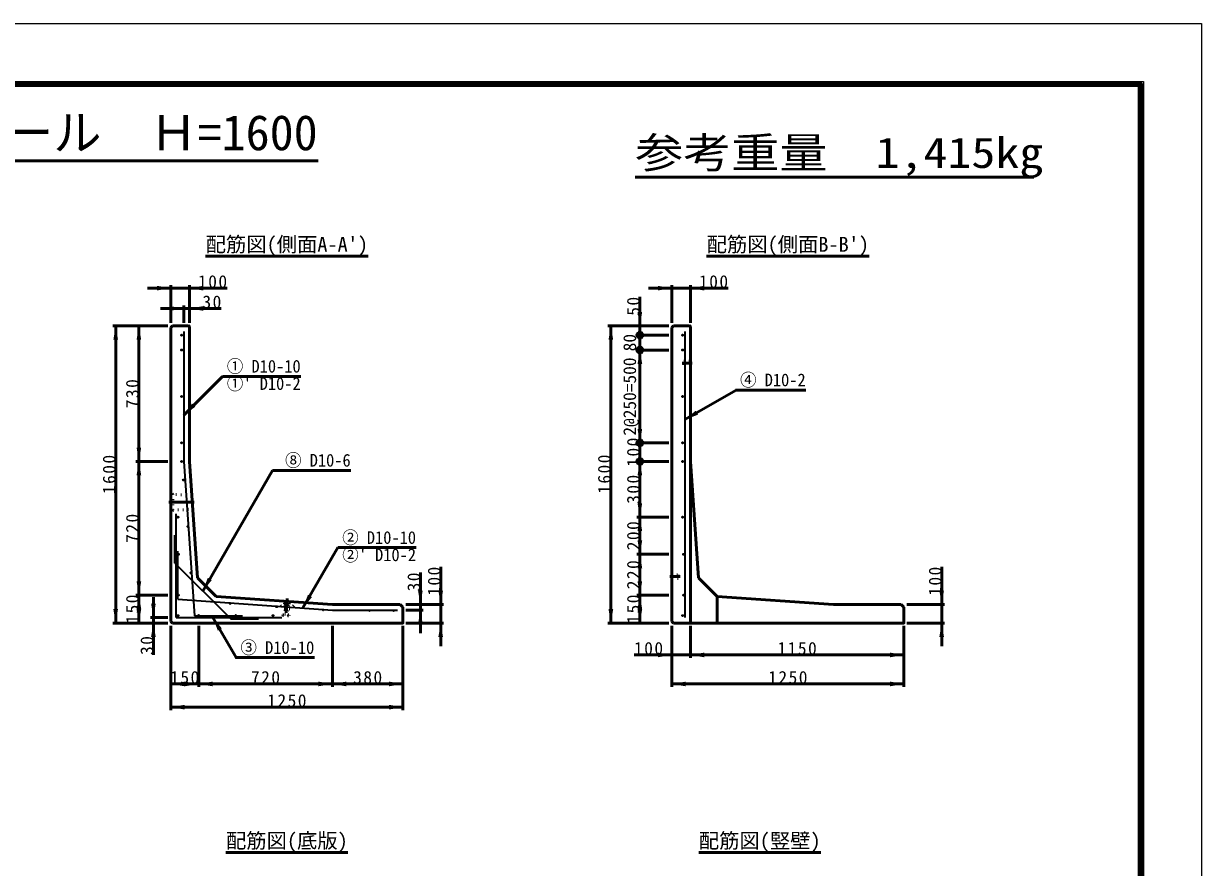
# Model space of a CAD drawing. Units: millimetres, scale not verified. Extents: x -2102 to 2102, y -1485 to 1485.
# Drawn here: x 73 to 2102, y 31 to 1485 of the extents above; entities that cross this region are included whole.
import ezdxf
from ezdxf.enums import TextEntityAlignment as Align

# ---------------------------------------------------------------- set-up
doc = ezdxf.new("R2010")
doc.units = ezdxf.units.MM
doc.header["$LTSCALE"] = 5
doc.linetypes.add('DOTTED', pattern=[1.75, 0.25, -1.5])
doc.linetypes.add('LONG_DASHED_DOTTED', pattern=[15.25, 12, -1.5, 0.25, -1.5])
doc.layers.add('0-0_V-nasSTD', color=7, linetype='Continuous', lineweight=50)
doc.layers.add('0-1_0', color=7, linetype='Continuous', lineweight=100)
doc.styles.add('ＭＳ ゴシック', font='')
doc.styles.get('ＭＳ ゴシック').set_extended_font_data('MS Gothic')

msp = doc.modelspace()

# ---------------------------------------------------------------- linework, layer by layer
at = {"layer": '0-0_V-nasSTD'}
for p, q in [((-580.608, 1248.465), (580.608, 1248.465)), ((386.719, 1084.051), (666.719, 1084.051)), ((1249.919, 1084.051), (1529.919, 1084.051)), ((326.719, 1034.051), (326.719, 969.051)), ((358.719, 1034.051), (358.719, 969.051)), ((358.719, 1029.051), (423.719, 1029.051)), ((1189.919, 1034.051), (1189.919, 969.051)), ((1221.919, 1034.051), (1221.919, 969.051)), ((1221.919, 1029.051), (1286.919, 1029.051)), ((349.119, 999.051), (349.119, 969.051)), ((1134.919, 1014.051), (1134.919, 964.051)), ((309.119, 994.051), (349.119, 994.051)), ((349.119, 994.051), (358.719, 994.051)), ((358.719, 994.051), (413.719, 994.051)), ((321.719, 964.051), (226.719, 964.051)), ((231.719, 964.051), (231.719, 452.051)), ((271.719, 964.051), (271.719, 730.451)), ((329.599, 964.051), (326.719, 961.171)), ((326.719, 961.171), (326.719, 454.931)), ((357.119, 964.051), (329.599, 964.051)), ((358.719, 962.451), (358.719, 730.451)), ((1184.919, 964.051), (1079.919, 964.051)), ((1084.919, 964.051), (1084.919, 452.051)), ((1134.919, 964.051), (1134.919, 948.051)), ((1192.799, 964.051), (1189.919, 961.171)), ((1189.919, 961.171), (1189.919, 454.931)), ((1220.319, 964.051), (1192.799, 964.051)), ((1221.919, 962.451), (1221.919, 452.051)), ((1184.919, 948.051), (1129.919, 948.051)), ((1134.919, 948.051), (1134.919, 922.451)), ((1184.919, 922.451), (1129.919, 922.451)), ((1134.919, 922.451), (1134.919, 762.451)), ((349.119, 810.451), (415.708, 877.04)), ((415.708, 877.04), (550.708, 877.04)), ((1184.919, 762.451), (1129.919, 762.451)), ((1134.919, 762.451), (1134.919, 730.451)), ((321.719, 730.451), (266.719, 730.451)), ((271.719, 730.451), (271.719, 500.051)), ((358.719, 730.451), (372.641, 529.973)), ((381.853, 507.185), (501.853, 715.031)), ((501.853, 715.031), (636.853, 715.031)), ((1184.919, 730.451), (1129.919, 730.451)), ((1221.919, 730.451), (1235.841, 529.973)), ((1184.919, 634.451), (1129.919, 634.451)), ((554.474, 477.968), (614.474, 581.891)), ((614.474, 581.891), (749.474, 581.891)), ((1184.919, 570.451), (1129.919, 570.451)), ((372.641, 529.973), (404.641, 497.973)), ((756.719, 484.051), (756.719, 539.051)), ((1235.841, 529.973), (1267.841, 497.973)), ((321.719, 500.051), (266.719, 500.051)), ((271.719, 500.051), (271.719, 452.051)), ((404.641, 497.973), (605.119, 484.051)), ((1184.919, 500.051), (1129.919, 500.051)), ((1267.841, 497.973), (1468.319, 484.051)), ((1267.841, 452.051), (1267.841, 497.973)), ((605.119, 484.051), (721.919, 484.051)), ((721.919, 484.051), (726.719, 479.251)), ((796.719, 484.051), (731.719, 484.051)), ((761.719, 474.451), (731.719, 474.451)), ((1468.319, 484.051), (1585.119, 484.051)), ((1585.119, 484.051), (1589.919, 479.251)), ((1659.919, 484.051), (1594.919, 484.051)), ((321.719, 452.051), (226.719, 452.051)), ((321.719, 461.651), (291.719, 461.651)), ((296.719, 452.051), (296.719, 397.051)), ((326.719, 454.931), (329.599, 452.051)), ((326.719, 302.051), (326.719, 447.051)), ((374.719, 342.051), (374.719, 447.051)), ((605.119, 342.051), (605.119, 447.051)), ((726.719, 302.051), (726.719, 447.051)), ((796.719, 452.051), (731.719, 452.051)), ((791.719, 452.051), (791.719, 412.051)), ((1184.919, 452.051), (1079.919, 452.051)), ((1189.919, 454.931), (1192.799, 452.051)), ((1189.919, 342.051), (1189.919, 447.051)), ((1221.919, 392.051), (1221.919, 447.051)), ((1589.919, 342.051), (1589.919, 447.051)), ((1659.919, 452.051), (1594.919, 452.051)), ((1654.919, 452.051), (1654.919, 412.051)), ((1189.919, 397.051), (1124.919, 397.051)), ((1221.919, 397.051), (1189.919, 397.051)), ((374.719, 347.051), (326.719, 347.051)), ((605.119, 347.051), (374.719, 347.051)), ((726.719, 347.051), (605.119, 347.051)), ((1589.919, 347.051), (1189.919, 347.051)), ((726.719, 307.051), (326.719, 307.051)), ((421.719, 56.451), (631.719, 56.451)), ((1236.439, 56.451), (1446.439, 56.451))]:
    msp.add_line(p, q, dxfattribs=at)
at = {"layer": '0-0_V-nasSTD', "lineweight": 35}
for p, q in [((349.119, 954.451), (349.119, 730.451)), ((1212.319, 954.451), (1212.319, 461.651)), ((349.119, 730.451), (367.608, 464.211)), ((335.679, 461.651), (335.679, 640.051)), ((333.759, 555.279), (333.759, 603.279)), ((338.879, 492.94), (338.879, 575.82)), ((333.759, 555.279), (429.947, 459.091)), ((338.879, 492.94), (605.119, 474.451)), ((605.119, 474.451), (717.119, 474.451)), ((335.679, 461.651), (518.079, 461.651)), ((367.608, 464.211), (450.488, 464.211)), ((429.947, 459.091), (477.947, 459.091))]:
    msp.add_line(p, q, dxfattribs=at)
at = {"layer": '0-0_V-nasSTD', "linetype": 'LONG_DASHED_DOTTED'}
for p, q in [((1207.519, 900.051), (1225.119, 900.051)), ((366.719, 660.051), (323.519, 660.051)), ((1204.319, 532.051), (1186.719, 532.051)), ((527.287, 494.468), (525.555, 469.528))]:
    msp.add_line(p, q, dxfattribs=at)
at = {"layer": '0-0_V-nasSTD', "linetype": 'DOTTED'}
for p, q in [((1210.719, 896.851), (1210.719, 903.251)), ((1210.719, 903.251), (1221.919, 903.251)), ((1221.919, 896.851), (1210.719, 896.851)), ((326.719, 676.531), (326.719, 643.571)), ((362.775, 672.051), (329.919, 673.651)), ((329.919, 646.451), (326.719, 643.571)), ((329.919, 646.451), (364.442, 648.051)), ((1189.919, 535.251), (1201.119, 535.251)), ((1201.119, 528.851), (1189.919, 528.851)), ((1201.119, 535.251), (1201.119, 528.851)), ((519.692, 465.926), (523.155, 467.289)), ((522.729, 486.565), (522.574, 484.33)), ((522.574, 484.33), (524.263, 483.251)), ((522.574, 484.33), (530.555, 483.776)), ((522.729, 486.565), (530.71, 486.011)), ((524.263, 483.251), (523.155, 467.289)), ((523.155, 467.289), (527.624, 466.979)), ((524.263, 483.251), (528.732, 482.94)), ((528.732, 482.94), (527.624, 466.979)), ((527.624, 466.979), (530.865, 465.15)), ((528.732, 482.94), (530.555, 483.776)), ((530.71, 486.011), (530.555, 483.776)), ((519.692, 465.926), (519.625, 464.968)), ((519.625, 464.968), (530.798, 464.192)), ((519.692, 465.926), (530.865, 465.15)), ((530.865, 465.15), (530.798, 464.192))]:
    msp.add_line(p, q, dxfattribs=at)
at = {"layer": '0-0_V-nasSTD', "lineweight": 18}
for points in [[(-2102.5, -1485), (-2102.5, 1485), (2102.5, 1485), (2102.5, -1485)], [(-2002.5, -1385), (-2002.5, 1385), (2002.5, 1385), (2002.5, -1385)]]:
    msp.add_lwpolyline(points, close=True, dxfattribs=at)
at = {"layer": '0-0_V-nasSTD', "lineweight": 100}
msp.add_lwpolyline([(1997.5, -1380), (1997.5, 1380), (-1997.5, 1380)], dxfattribs=at)
at = {"layer": '0-0_V-nasSTD'}
for points in [[(358.719, 1029.051), (326.719, 1029.051), (286.719, 1029.051)], [(1221.919, 1029.051), (1189.919, 1029.051), (1149.919, 1029.051)], [(1212.319, 802.451), (1300.81, 853.541), (1420.81, 853.541)], [(1134.919, 730.451), (1134.919, 634.451), (1134.919, 570.451), (1134.919, 500.051), (1134.919, 452.051)], [(791.719, 452.051), (791.719, 484.051), (791.719, 549.051)], [(1654.919, 452.051), (1654.919, 484.051), (1654.919, 549.051)], [(296.719, 452.051), (296.719, 461.651), (296.719, 496.651)], [(329.599, 452.051), (726.719, 452.051), (726.719, 479.251)], [(756.719, 484.051), (756.719, 474.451), (756.719, 434.451)], [(1192.799, 452.051), (1589.919, 452.051), (1589.919, 479.251)], [(399.173, 461.651), (439.173, 392.369), (574.173, 392.369)], [(1589.919, 397.051), (1221.919, 397.051), (1189.919, 397.051)]]:
    msp.add_lwpolyline(points, dxfattribs=at)
at = {"layer": '0-0_V-nasSTD', "linetype": 'DOTTED'}
msp.add_lwpolyline([(329.919, 646.451), (329.919, 673.651), (326.719, 676.531)], dxfattribs=at)
at = {"layer": '0-0_V-nasSTD', "lineweight": 35}
for centre in [(345.439, 948.051), (1208.639, 948.051), (345.439, 922.451), (1208.639, 922.451), (345.439, 842.451), (1208.639, 842.451), (345.439, 762.451), (1208.639, 762.451), (345.439, 730.451), (1208.639, 730.451), (348.639, 698.451), (339.039, 634.451), (1208.639, 634.451), (355.937, 618.451), (339.839, 570.451), (1210.399, 570.451), (361.493, 538.451), (339.839, 500.051), (1210.399, 500.051), (429.119, 485.713), (509.119, 480.158), (589.119, 474.602), (669.119, 473.491), (710.719, 473.491), (339.039, 464.851), (374.719, 465.171), (438.719, 465.171), (502.719, 464.851), (1208.639, 464.851)]:
    msp.add_circle(centre, 0.96, dxfattribs=at)
at = {"layer": '0-0_V-nasSTD'}
for centre in [(1134.919, 948.051), (1134.919, 922.451), (1134.919, 762.451), (1134.919, 730.451)]:
    msp.add_circle(centre, 5, dxfattribs=at)
for centre in [(357.119, 962.451), (1220.319, 962.451)]:
    msp.add_arc(centre, 1.6, 0, 90, dxfattribs=at)
at = {"layer": '0-0_V-nasSTD', "linetype": 'DOTTED'}
msp.add_arc((526.941, 489.48), 13.76, 176.0275, 356.0275, dxfattribs=at)
at = {"layer": '0-0_V-nasSTD'}
for points in [[(302.719, 1029.051), (302.719, 1033.051), (326.719, 1029.051)], [(302.719, 1025.051), (302.719, 1029.051), (326.719, 1029.051)], [(358.719, 1029.051), (382.719, 1029.051), (382.719, 1033.051)], [(358.719, 1029.051), (382.719, 1025.051), (382.719, 1029.051)], [(1165.919, 1029.051), (1165.919, 1033.051), (1189.919, 1029.051)], [(1165.919, 1025.051), (1165.919, 1029.051), (1189.919, 1029.051)], [(1221.919, 1029.051), (1245.919, 1029.051), (1245.919, 1033.051)], [(1221.919, 1029.051), (1245.919, 1025.051), (1245.919, 1029.051)], [(325.119, 994.051), (325.119, 998.051), (349.119, 994.051)], [(358.719, 994.051), (382.719, 994.051), (382.719, 998.051)], [(325.119, 990.051), (325.119, 994.051), (349.119, 994.051)], [(358.719, 994.051), (382.719, 990.051), (382.719, 994.051)], [(1130.919, 988.051), (1134.919, 964.051), (1134.919, 988.051)], [(1134.919, 964.051), (1134.919, 988.051), (1138.919, 988.051)], [(227.719, 940.051), (231.719, 940.051), (231.719, 964.051)], [(231.719, 940.051), (231.719, 964.051), (235.719, 940.051)], [(267.719, 940.051), (271.719, 940.051), (271.719, 964.051)], [(271.719, 940.051), (271.719, 964.051), (275.719, 940.051)], [(1080.919, 940.051), (1084.919, 940.051), (1084.919, 964.051)], [(1084.919, 940.051), (1084.919, 964.051), (1088.919, 940.051)], [(1130.919, 898.451), (1134.919, 898.451), (1134.919, 922.451)], [(1134.919, 898.451), (1134.919, 922.451), (1138.919, 898.451)], [(349.119, 810.451), (363.261, 830.25), (366.09, 827.422)], [(349.119, 810.451), (366.09, 827.422), (368.918, 824.593)], [(1212.319, 802.451), (1231.104, 817.915), (1233.104, 814.451)], [(1212.319, 802.451), (1233.104, 814.451), (1235.104, 810.987)], [(1130.919, 786.451), (1134.919, 762.451), (1134.919, 786.451)], [(1134.919, 762.451), (1134.919, 786.451), (1138.919, 786.451)], [(267.719, 754.451), (271.719, 730.451), (271.719, 754.451)], [(271.719, 730.451), (271.719, 754.451), (275.719, 754.451)], [(267.719, 706.451), (271.719, 706.451), (271.719, 730.451)], [(271.719, 706.451), (271.719, 730.451), (275.719, 706.451)], [(1130.919, 706.451), (1134.919, 706.451), (1134.919, 730.451)], [(1134.919, 706.451), (1134.919, 730.451), (1138.919, 706.451)], [(1130.919, 658.451), (1134.919, 634.451), (1134.919, 658.451)], [(1134.919, 634.451), (1134.919, 658.451), (1138.919, 658.451)], [(1130.919, 610.451), (1134.919, 610.451), (1134.919, 634.451)], [(1134.919, 610.451), (1134.919, 634.451), (1138.919, 610.451)], [(1130.919, 594.451), (1134.919, 570.451), (1134.919, 594.451)], [(1134.919, 570.451), (1134.919, 594.451), (1138.919, 594.451)], [(1130.919, 546.451), (1134.919, 546.451), (1134.919, 570.451)], [(1134.919, 546.451), (1134.919, 570.451), (1138.919, 546.451)], [(381.853, 507.185), (390.389, 529.97), (393.853, 527.97)], [(381.853, 507.185), (393.853, 527.97), (397.317, 525.97)], [(267.719, 524.051), (271.719, 500.051), (271.719, 524.051)], [(271.719, 500.051), (271.719, 524.051), (275.719, 524.051)], [(752.719, 508.051), (756.719, 484.051), (756.719, 508.051)], [(756.719, 484.051), (756.719, 508.051), (760.719, 508.051)], [(787.719, 508.051), (791.719, 484.051), (791.719, 508.051)], [(791.719, 484.051), (791.719, 508.051), (795.719, 508.051)], [(1130.919, 524.051), (1134.919, 500.051), (1134.919, 524.051)], [(1134.919, 500.051), (1134.919, 524.051), (1138.919, 524.051)], [(1650.919, 508.051), (1654.919, 484.051), (1654.919, 508.051)], [(1654.919, 484.051), (1654.919, 508.051), (1658.919, 508.051)], [(267.719, 476.051), (271.719, 476.051), (271.719, 500.051)], [(271.719, 476.051), (271.719, 500.051), (275.719, 476.051)], [(554.474, 477.968), (563.009, 500.753), (566.474, 498.753)], [(554.474, 477.968), (566.474, 498.753), (569.938, 496.753)], [(1130.919, 476.051), (1134.919, 476.051), (1134.919, 500.051)], [(1134.919, 476.051), (1134.919, 500.051), (1138.919, 476.051)], [(227.719, 476.051), (231.719, 452.051), (231.719, 476.051)], [(231.719, 452.051), (231.719, 476.051), (235.719, 476.051)], [(267.719, 476.051), (271.719, 452.051), (271.719, 476.051)], [(271.719, 452.051), (271.719, 476.051), (275.719, 476.051)], [(292.719, 485.651), (296.719, 461.651), (296.719, 485.651)], [(296.719, 461.651), (296.719, 485.651), (300.719, 485.651)], [(752.719, 450.451), (756.719, 450.451), (756.719, 474.451)], [(756.719, 450.451), (756.719, 474.451), (760.719, 450.451)], [(1080.919, 476.051), (1084.919, 452.051), (1084.919, 476.051)], [(1084.919, 452.051), (1084.919, 476.051), (1088.919, 476.051)], [(1130.919, 476.051), (1134.919, 452.051), (1134.919, 476.051)], [(1134.919, 452.051), (1134.919, 476.051), (1138.919, 476.051)], [(292.719, 428.051), (296.719, 428.051), (296.719, 452.051)], [(296.719, 428.051), (296.719, 452.051), (300.719, 428.051)], [(399.173, 461.651), (407.708, 438.867), (411.173, 440.867)], [(399.173, 461.651), (411.173, 440.867), (414.637, 442.867)], [(787.719, 428.051), (791.719, 428.051), (791.719, 452.051)], [(791.719, 428.051), (791.719, 452.051), (795.719, 428.051)], [(1650.919, 428.051), (1654.919, 428.051), (1654.919, 452.051)], [(1654.919, 428.051), (1654.919, 452.051), (1658.919, 428.051)], [(1165.919, 397.051), (1165.919, 401.051), (1189.919, 397.051)], [(1165.919, 393.051), (1165.919, 397.051), (1189.919, 397.051)], [(1221.919, 397.051), (1245.919, 397.051), (1245.919, 401.051)], [(1221.919, 397.051), (1245.919, 393.051), (1245.919, 397.051)], [(1565.919, 397.051), (1565.919, 401.051), (1589.919, 397.051)], [(1565.919, 393.051), (1565.919, 397.051), (1589.919, 397.051)], [(326.719, 347.051), (350.719, 347.051), (350.719, 351.051)], [(326.719, 347.051), (350.719, 343.051), (350.719, 347.051)], [(350.719, 347.051), (350.719, 351.051), (374.719, 347.051)], [(350.719, 343.051), (350.719, 347.051), (374.719, 347.051)], [(374.719, 347.051), (398.719, 347.051), (398.719, 351.051)], [(374.719, 347.051), (398.719, 343.051), (398.719, 347.051)], [(581.119, 347.051), (581.119, 351.051), (605.119, 347.051)], [(581.119, 343.051), (581.119, 347.051), (605.119, 347.051)], [(605.119, 347.051), (629.119, 347.051), (629.119, 351.051)], [(605.119, 347.051), (629.119, 343.051), (629.119, 347.051)], [(702.719, 347.051), (702.719, 351.051), (726.719, 347.051)], [(702.719, 343.051), (702.719, 347.051), (726.719, 347.051)], [(1189.919, 347.051), (1213.919, 347.051), (1213.919, 351.051)], [(1189.919, 347.051), (1213.919, 343.051), (1213.919, 347.051)], [(1565.919, 347.051), (1565.919, 351.051), (1589.919, 347.051)], [(1565.919, 343.051), (1565.919, 347.051), (1589.919, 347.051)], [(326.719, 307.051), (350.719, 307.051), (350.719, 311.051)], [(326.719, 307.051), (350.719, 303.051), (350.719, 307.051)], [(702.719, 307.051), (702.719, 311.051), (726.719, 307.051)], [(702.719, 303.051), (702.719, 307.051), (726.719, 307.051)]]:
    msp.add_solid(points, dxfattribs=at)
at = {"layer": '0-1_0', "lineweight": 50}
msp.add_line((1126.869, 1220.328), (1813.669, 1220.328), dxfattribs=at)

# ---------------------------------------------------------------- texts
at = {"layer": '0-0_V-nasSTD', "style": 'ＭＳ ゴシック'}
for s, height, p in [('1ｓｔタッチウォール  Ｈ=1600', 60.81, (-580.608, 1248.465)), ("配筋図(側面A-A')", 25.66, (386.719, 1084.051)), ("配筋図(側面B-B')", 25.66, (1249.919, 1084.051)), ('配筋図(底版)', 25.66, (421.719, 56.451)), ('配筋図(竪壁)', 25.66, (1236.439, 56.451))]:
    msp.add_text(s, height=height, dxfattribs=at).set_placement(p, align=Align.BOTTOM_LEFT)
for s, height, width, p in [('参考重量\u30001,415kg', 52.79, 1.15, (1126.869, 1220.328)), ('① D10-10', 21.85, 0.95, (423.278, 877.04)), ("①' D10-2", 21.85, 0.95, (423.278, 847.232)), ('④ D10-2', 21.85, 0.95, (1307.54, 853.541)), ('⑧ D10-6', 21.85, 0.95, (523.583, 715.031)), ('② D10-10', 21.85, 0.95, (622.044, 581.891)), ("②' D10-2", 21.85, 0.95, (622.044, 552.083)), ('③ D10-10', 21.85, 0.95, (446.743, 392.369))]:
    msp.add_text(s, height=height, dxfattribs=dict(at, width=width)).set_placement(p, align=Align.BOTTOM_LEFT)
for s, p in [('80', (1134.919, 920.251)), ('2@250=500', (1134.919, 774.951))]:
    msp.add_text(s, height=21.99, rotation=90, dxfattribs=at).set_placement(p, align=Align.BOTTOM_LEFT)
at = {"layer": '0-0_V-nasSTD', "char_height": 21.99, "attachment_point": 7, "style": 'ＭＳ ゴシック'}
for s, insert in [('\\T1.17;100', (373.719, 1029.051)), ('\\T1.17;100', (1236.919, 1029.051)), ('\\T1.17;30', (381.219, 994.051)), ('\\T1.17;100', (1124.919, 397.051)), ('\\T1.17;1150', (1372.169, 397.051)), ('\\T1.17;150', (325.719, 347.051)), ('\\T1.17;720', (464.919, 347.051)), ('\\T1.17;380', (640.919, 347.051)), ('\\T1.17;1250', (1356.169, 347.051)), ('\\T1.17;1250', (492.969, 307.051))]:
    msp.add_mtext(s, dxfattribs=dict(at, insert=insert))
at = {"layer": '0-0_V-nasSTD', "char_height": 21.99, "attachment_point": 7, "rotation": 90, "style": 'ＭＳ ゴシック'}
for s, insert in [('\\T1.17;50', (1134.919, 981.551)), ('\\T1.17;730', (271.719, 822.251)), ('\\T1.17;100', (1134.919, 721.451)), ('\\T1.17;1600', (231.719, 674.301)), ('\\T1.17;1600', (1084.919, 674.801)), ('\\T1.17;300', (1134.919, 657.451)), ('\\T1.17;720', (271.719, 590.251)), ('\\T1.17;200', (1134.919, 577.451)), ('\\T1.17;220', (1134.919, 510.251)), ('\\T1.17;30', (756.719, 506.551)), ('\\T1.17;100', (791.719, 499.051)), ('\\T1.17;100', (1654.919, 499.051)), ('\\T1.17;150', (271.719, 451.051)), ('\\T1.17;150', (1134.919, 451.051)), ('\\T1.17;30', (296.719, 397.051))]:
    msp.add_mtext(s, dxfattribs=dict(at, insert=insert))

doc.saveas('drawing.dxf')
